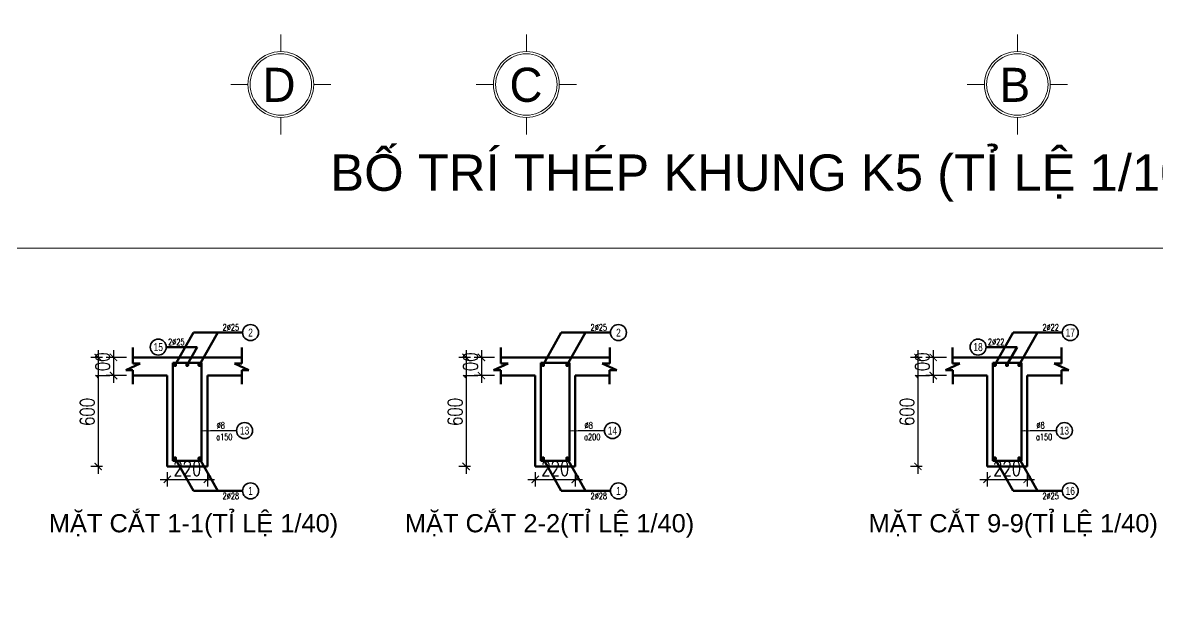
# Model space of a CAD drawing. Header units: millimetres. Extents: x 0 to 8478784, y 0 to 684185.
# Drawn here: x 3860864 to 3876462, y 341542 to 349707 of the extents above; entities that cross this region are included whole.
import ezdxf
from ezdxf.enums import TextEntityAlignment as Align

# ---------------------------------------------------------------- set-up
doc = ezdxf.new("R2010")
doc.units = ezdxf.units.MM
doc.header["$LTSCALE"] = 5000
doc.header["$MEASUREMENT"] = 0
doc.header["$PDMODE"] = 1
doc.header["$PDSIZE"] = -2
doc.linetypes.add('CENTER', pattern=[2, 1.25, -0.25, 0.25, -0.25])
for name, color, linetype, lineweight in [('00-XM.Dim', 8, 'Continuous', 15), ('00-XMT.Axes', 22, 'CENTER', 15), ('00-XMT.Text', 4, 'Continuous', 20), ('02-XMT.Beams', 94, 'Continuous', 25), ('02-XMT.Beams-Text', 7, 'Continuous', 20), ('02-XMT.Reinforcement', 1, 'Continuous', 40), ('net thay', 7, 'Continuous', 15), ('THEP', 1, 'Continuous', 35)]:
    doc.layers.add(name, color=color, linetype=linetype, lineweight=lineweight)
doc.styles.add('romans.shx', font='romans.shx', dxfattribs={"width": 0.75, "bigfont": 'vns.shx'})
doc.styles.add('S1', font='VHARIAL.TTF', dxfattribs={"height": 200})
doc.styles.add('VNARIALH', font='VHARIAL.TTF')
doc.styles.add('VnAvantH', font='VHAVAN.TTF')
doc.styles.add('vnsimli 0.7', font='vnsimli.shx', dxfattribs={"width": 0.75})
doc.dimstyles.new('XMT 1-1-100', dxfattribs={"dimscale": 100, "dimtxt": 2.5, "dimasz": 1, "dimexe": 1, "dimexo": 0, "dimgap": 0.5, "dimtad": 1, "dimdec": 0, "dimzin": 0, "dimdsep": 46, "dimtxsty": 'vnsimli 0.7', "dimblk": 'ARCHTICK', "dimcen": 1.5, "dimdle": 1, "dimclrd": 8, "dimclre": 8, "dimclrt": 116, "dimadec": 0, "dimazin": 0, "dimtfac": 1, "dimtdec": 0, "dimtofl": 0, "dimtmove": 0, "dimatfit": 3, "dimfxl": 0.18, "dimtolj": 1, "dimtzin": 0, "dimarcsym": 0})

# ---------------------------------------------------------------- blocks, each defined once
blk = doc.blocks.new('00-XMT-Axis symbol')
at = {"layer": '00-XMT.Axes', "linetype": 'Continuous'}
for p, q in [((0, 2.9), (0, 4.4)), ((-2.9, 0), (-4.4, 0)), ((2.9, 0), (4.4, 0)), ((0, -2.9), (0, -4.4))]:
    blk.add_line(p, q, dxfattribs=at)
blk.add_circle((0, 0), 2.9, dxfattribs=at)
at = {"layer": '00-XMT.Axes', "color": 7, "linetype": 'Continuous'}
blk.add_circle((0, 0), 2.7, dxfattribs=at)
at = {"layer": '00-XMT.Text', "color": 7, "style": 'VnAvantH'}
blk.add_attdef('00', text='', height=3, dxfattribs=at).set_placement((0.025, -1.472), align=Align.CENTER)
blk = doc.blocks.new('M')
at = {"layer": '02-XMT.Beams', "lineweight": 100}
for p, q in [((3490479.5, 786687.5), (3490479.5, 786599.5)), ((3490440, 786562.5), (3490520, 786599.5)), ((3490479.5, 786599.5), (3490520, 786599.5)), ((3490480, 786562.5), (3490440, 786562.5)), ((3490480, 786485.5), (3490480, 786562.5)), ((3490480, 786532.5), (3490480, 786485.5))]:
    blk.add_line(p, q, dxfattribs=at)
blk = doc.blocks.new('ttttt')
at = {"layer": 'THEP'}
for p, q in [((-0.42, 0.42), (0.42, -0.42)), ((0.42, 0.42), (-0.42, -0.42)), ((0, 0.6), (0, -0.6)), ((-0.6, 0), (0.6, 0))]:
    blk.add_line(p, q, dxfattribs=at)
at = {"layer": 'THEP', "const_width": 0.1}
blk.add_lwpolyline([(-0.6, 0, 1), (0.6, 0, 1), (-0.6, 0, 1)], format="xyb", dxfattribs=at)
blk = doc.blocks.new('_ArchTick')
at = {"color": 0, "linetype": 'ByBlock', "const_width": 0.15}
blk.add_lwpolyline([(-0.5, -0.5), (0.5, 0.5)], dxfattribs=at)
blk = doc.blocks.new('*D435')
at = {"layer": '02-XMT.Reinforcement', "color": 8, "lineweight": -2, "transparency": 16777216}
for p, q in [((3862112.75, 345203.5), (3862112.75, 344753.5)), ((3862292.5, 345103.5), (3862012.75, 345103.5)), ((3862292.5, 344853.5), (3862012.75, 344853.5))]:
    blk.add_line(p, q, dxfattribs=at)
at = {"layer": 'Defpoints', "color": 0, "lineweight": 100, "transparency": 16777216}
for p in [(3862292.5, 345103.5), (3862112.75, 344853.5), (3862292.5, 344853.5)]:
    blk.add_point(p, dxfattribs=at)
at = {"layer": '02-XMT.Reinforcement', "color": 8, "lineweight": -2, "transparency": 16777216, "xscale": 100, "yscale": 100, "zscale": 100}
for p, rotation in [((3862112.75, 345103.5), 90), ((3862112.75, 344853.5), 270)]:
    blk.add_blockref('_ArchTick', p, dxfattribs=dict(at, rotation=rotation))
at = {"layer": '02-XMT.Reinforcement', "color": 116, "lineweight": 100, "transparency": 16777216, "insert": (3861962.75, 344978.5), "char_height": 200, "attachment_point": 5, "rotation": 90, "style": 'vnsimli 0.7'}
blk.add_mtext('\\A1;100', dxfattribs=at)
blk = doc.blocks.new('*D436')
at = {"layer": '02-XMT.Reinforcement', "color": 8, "lineweight": -2, "transparency": 16777216}
for p, q in [((3862852.5, 343523.25), (3862852.5, 343326)), ((3863402.5, 343523.25), (3863402.5, 343326)), ((3862752.5, 343426), (3863502.5, 343426))]:
    blk.add_line(p, q, dxfattribs=at)
at = {"layer": 'Defpoints', "color": 0, "lineweight": 100, "transparency": 16777216}
for p in [(3862852.5, 343523.25), (3863402.5, 343523.25), (3863402.5, 343426)]:
    blk.add_point(p, dxfattribs=at)
at = {"layer": '02-XMT.Reinforcement', "color": 8, "lineweight": -2, "transparency": 16777216, "xscale": 100, "yscale": 100, "zscale": 100, "rotation": 180}
blk.add_blockref('_ArchTick', (3862852.5, 343426), dxfattribs=at)
at = {"layer": '02-XMT.Reinforcement', "color": 8, "lineweight": -2, "transparency": 16777216, "xscale": 100, "yscale": 100, "zscale": 100}
blk.add_blockref('_ArchTick', (3863402.5, 343426), dxfattribs=at)
at = {"layer": '02-XMT.Reinforcement', "color": 116, "lineweight": 100, "transparency": 16777216, "insert": (3863127.5, 343576), "char_height": 200, "attachment_point": 5, "style": 'vnsimli 0.7'}
blk.add_mtext('\\A1;220', dxfattribs=at)
blk = doc.blocks.new('*D437')
at = {"layer": '02-XMT.Reinforcement', "color": 8, "lineweight": -2, "transparency": 16777216}
for p, q in [((3861901.75, 345202.75), (3861901.75, 343503.5)), ((3861962, 345102.75), (3861801.75, 345102.75)), ((3861962, 343603.5), (3861801.75, 343603.5))]:
    blk.add_line(p, q, dxfattribs=at)
at = {"layer": 'Defpoints', "color": 0, "lineweight": 100, "transparency": 16777216}
for p in [(3861962, 345102.75), (3861901.75, 343603.5), (3861962, 343603.5)]:
    blk.add_point(p, dxfattribs=at)
at = {"layer": '02-XMT.Reinforcement', "color": 8, "lineweight": -2, "transparency": 16777216, "xscale": 100, "yscale": 100, "zscale": 100}
for p, rotation in [((3861901.75, 345102.75), 90), ((3861901.75, 343603.5), 270)]:
    blk.add_blockref('_ArchTick', p, dxfattribs=dict(at, rotation=rotation))
at = {"layer": '02-XMT.Reinforcement', "color": 116, "lineweight": 100, "transparency": 16777216, "insert": (3861751.75, 344353.125), "char_height": 200, "attachment_point": 5, "rotation": 90, "style": 'vnsimli 0.7'}
blk.add_mtext('\\A1;600', dxfattribs=at)
blk = doc.blocks.new('*D438')
at = {"layer": '02-XMT.Reinforcement', "color": 8, "lineweight": -2, "transparency": 16777216}
for p, q in [((3867170.25, 345203.5), (3867170.25, 344753.5)), ((3867350, 345103.5), (3867070.25, 345103.5)), ((3867350, 344853.5), (3867070.25, 344853.5))]:
    blk.add_line(p, q, dxfattribs=at)
at = {"layer": 'Defpoints', "color": 0, "lineweight": 100, "transparency": 16777216}
for p in [(3867350, 345103.5), (3867170.25, 344853.5), (3867350, 344853.5)]:
    blk.add_point(p, dxfattribs=at)
at = {"layer": '02-XMT.Reinforcement', "color": 8, "lineweight": -2, "transparency": 16777216, "xscale": 100, "yscale": 100, "zscale": 100}
for p, rotation in [((3867170.25, 345103.5), 90), ((3867170.25, 344853.5), 270)]:
    blk.add_blockref('_ArchTick', p, dxfattribs=dict(at, rotation=rotation))
at = {"layer": '02-XMT.Reinforcement', "color": 116, "lineweight": 100, "transparency": 16777216, "insert": (3867020.25, 344978.5), "char_height": 200, "attachment_point": 5, "rotation": 90, "style": 'vnsimli 0.7'}
blk.add_mtext('\\A1;100', dxfattribs=at)
blk = doc.blocks.new('*D439')
at = {"layer": '02-XMT.Reinforcement', "color": 8, "lineweight": -2, "transparency": 16777216}
for p, q in [((3867910, 343523.25), (3867910, 343326)), ((3868460, 343523.25), (3868460, 343326)), ((3867810, 343426), (3868560, 343426))]:
    blk.add_line(p, q, dxfattribs=at)
at = {"layer": 'Defpoints', "color": 0, "lineweight": 100, "transparency": 16777216}
for p in [(3867910, 343523.25), (3868460, 343523.25), (3868460, 343426)]:
    blk.add_point(p, dxfattribs=at)
at = {"layer": '02-XMT.Reinforcement', "color": 8, "lineweight": -2, "transparency": 16777216, "xscale": 100, "yscale": 100, "zscale": 100, "rotation": 180}
blk.add_blockref('_ArchTick', (3867910, 343426), dxfattribs=at)
at = {"layer": '02-XMT.Reinforcement', "color": 8, "lineweight": -2, "transparency": 16777216, "xscale": 100, "yscale": 100, "zscale": 100}
blk.add_blockref('_ArchTick', (3868460, 343426), dxfattribs=at)
at = {"layer": '02-XMT.Reinforcement', "color": 116, "lineweight": 100, "transparency": 16777216, "insert": (3868185, 343576), "char_height": 200, "attachment_point": 5, "style": 'vnsimli 0.7'}
blk.add_mtext('\\A1;220', dxfattribs=at)
blk = doc.blocks.new('*D440')
at = {"layer": '02-XMT.Reinforcement', "color": 8, "lineweight": -2, "transparency": 16777216}
for p, q in [((3866959.25, 345202.75), (3866959.25, 343503.5)), ((3867019.5, 345102.75), (3866859.25, 345102.75)), ((3867019.5, 343603.5), (3866859.25, 343603.5))]:
    blk.add_line(p, q, dxfattribs=at)
at = {"layer": 'Defpoints', "color": 0, "lineweight": 100, "transparency": 16777216}
for p in [(3867019.5, 345102.75), (3866959.25, 343603.5), (3867019.5, 343603.5)]:
    blk.add_point(p, dxfattribs=at)
at = {"layer": '02-XMT.Reinforcement', "color": 8, "lineweight": -2, "transparency": 16777216, "xscale": 100, "yscale": 100, "zscale": 100}
for p, rotation in [((3866959.25, 345102.75), 90), ((3866959.25, 343603.5), 270)]:
    blk.add_blockref('_ArchTick', p, dxfattribs=dict(at, rotation=rotation))
at = {"layer": '02-XMT.Reinforcement', "color": 116, "lineweight": 100, "transparency": 16777216, "insert": (3866809.25, 344353.125), "char_height": 200, "attachment_point": 5, "rotation": 90, "style": 'vnsimli 0.7'}
blk.add_mtext('\\A1;600', dxfattribs=at)
blk = doc.blocks.new('dk2')
at = {"color": 8}
blk.add_circle((312, 0), 312, dxfattribs=at)
at = {"layer": '00-XMT.Text', "color": 3, "style": 'romans.shx', "width": 0.75}
for tag, p in [('DK', (-678, 106)), ('KC', (-797, -372))]:
    blk.add_attdef(tag, p, '', height=250, dxfattribs=at)
at = {"layer": '00-XMT.Text', "color": 7, "style": 'VNARIALH', "width": 0.75}
blk.add_attdef('SH', text='', height=312, dxfattribs=at).set_placement((312, 0), align=Align.MIDDLE)
blk = doc.blocks.new('*D441')
at = {"layer": '02-XMT.Reinforcement', "color": 8, "lineweight": -2, "transparency": 16777216}
for p, q in [((3873382.25, 345203.5), (3873382.25, 344753.5)), ((3873562, 345103.5), (3873282.25, 345103.5)), ((3873562, 344853.5), (3873282.25, 344853.5))]:
    blk.add_line(p, q, dxfattribs=at)
at = {"layer": 'Defpoints', "color": 0, "lineweight": 100, "transparency": 16777216}
for p in [(3873562, 345103.5), (3873382.25, 344853.5), (3873562, 344853.5)]:
    blk.add_point(p, dxfattribs=at)
at = {"layer": '02-XMT.Reinforcement', "color": 8, "lineweight": -2, "transparency": 16777216, "xscale": 100, "yscale": 100, "zscale": 100}
for p, rotation in [((3873382.25, 345103.5), 90), ((3873382.25, 344853.5), 270)]:
    blk.add_blockref('_ArchTick', p, dxfattribs=dict(at, rotation=rotation))
at = {"layer": '02-XMT.Reinforcement', "color": 116, "lineweight": 100, "transparency": 16777216, "insert": (3873232.25, 344978.5), "char_height": 200, "attachment_point": 5, "rotation": 90, "style": 'vnsimli 0.7'}
blk.add_mtext('\\A1;100', dxfattribs=at)
blk = doc.blocks.new('*D442')
at = {"layer": '02-XMT.Reinforcement', "color": 8, "lineweight": -2, "transparency": 16777216}
for p, q in [((3874122, 343523.25), (3874122, 343326)), ((3874672, 343523.25), (3874672, 343326)), ((3874022, 343426), (3874772, 343426))]:
    blk.add_line(p, q, dxfattribs=at)
at = {"layer": 'Defpoints', "color": 0, "lineweight": 100, "transparency": 16777216}
for p in [(3874122, 343523.25), (3874672, 343523.25), (3874672, 343426)]:
    blk.add_point(p, dxfattribs=at)
at = {"layer": '02-XMT.Reinforcement', "color": 8, "lineweight": -2, "transparency": 16777216, "xscale": 100, "yscale": 100, "zscale": 100, "rotation": 180}
blk.add_blockref('_ArchTick', (3874122, 343426), dxfattribs=at)
at = {"layer": '02-XMT.Reinforcement', "color": 8, "lineweight": -2, "transparency": 16777216, "xscale": 100, "yscale": 100, "zscale": 100}
blk.add_blockref('_ArchTick', (3874672, 343426), dxfattribs=at)
at = {"layer": '02-XMT.Reinforcement', "color": 116, "lineweight": 100, "transparency": 16777216, "insert": (3874397, 343576), "char_height": 200, "attachment_point": 5, "style": 'vnsimli 0.7'}
blk.add_mtext('\\A1;220', dxfattribs=at)
blk = doc.blocks.new('*D443')
at = {"layer": '02-XMT.Reinforcement', "color": 8, "lineweight": -2, "transparency": 16777216}
for p, q in [((3873171.25, 345202.75), (3873171.25, 343503.5)), ((3873231.5, 345102.75), (3873071.25, 345102.75)), ((3873231.5, 343603.5), (3873071.25, 343603.5))]:
    blk.add_line(p, q, dxfattribs=at)
at = {"layer": 'Defpoints', "color": 0, "lineweight": 100, "transparency": 16777216}
for p in [(3873231.5, 345102.75), (3873171.25, 343603.5), (3873231.5, 343603.5)]:
    blk.add_point(p, dxfattribs=at)
at = {"layer": '02-XMT.Reinforcement', "color": 8, "lineweight": -2, "transparency": 16777216, "xscale": 100, "yscale": 100, "zscale": 100}
for p, rotation in [((3873171.25, 345102.75), 90), ((3873171.25, 343603.5), 270)]:
    blk.add_blockref('_ArchTick', p, dxfattribs=dict(at, rotation=rotation))
at = {"layer": '02-XMT.Reinforcement', "color": 116, "lineweight": 100, "transparency": 16777216, "insert": (3873021.25, 344353.125), "char_height": 200, "attachment_point": 5, "rotation": 90, "style": 'vnsimli 0.7'}
blk.add_mtext('\\A1;600', dxfattribs=at)

msp = doc.modelspace()

# ---------------------------------------------------------------- linework, layer by layer
at = {"layer": '02-XMT.Beams', "lineweight": 100}
for p, q in [((3862852.5, 345103.5), (3862380, 345103.5)), ((3862852.5, 345103.5), (3863402.5, 345103.5)), ((3863402.5, 345103.5), (3863875, 345103.5)), ((3867910, 345103.5), (3867437.5, 345103.5)), ((3867910, 345103.5), (3868460, 345103.5)), ((3868460, 345103.5), (3868932.5, 345103.5)), ((3874122, 345103.5), (3873649.5, 345103.5)), ((3874122, 345103.5), (3874672, 345103.5)), ((3874672, 345103.5), (3875144.5, 345103.5)), ((3862852.5, 344853.5), (3862380, 344853.5)), ((3862852.5, 343603.5), (3862852.5, 344853.5)), ((3863402.5, 344853.5), (3863402.5, 343603.5)), ((3863402.5, 344853.5), (3863875, 344853.5)), ((3867910, 344853.5), (3867437.5, 344853.5)), ((3867910, 343603.5), (3867910, 344853.5)), ((3868460, 344853.5), (3868460, 343603.5)), ((3868460, 344853.5), (3868932.5, 344853.5)), ((3874122, 344853.5), (3873649.5, 344853.5)), ((3874122, 343603.5), (3874122, 344853.5)), ((3874672, 344853.5), (3874672, 343603.5)), ((3874672, 344853.5), (3875144.5, 344853.5)), ((3863402.5, 343603.5), (3862852.5, 343603.5)), ((3868460, 343603.5), (3867910, 343603.5)), ((3874672, 343603.5), (3874122, 343603.5))]:
    msp.add_line(p, q, dxfattribs=at)
at = {"layer": '02-XMT.Beams', "linetype": 'Continuous', "lineweight": 15}
for points in [[(3857991, 346603.5), (3857991, 388603.5), (3887691, 388603.5), (3887691, 346603.5)], [(3899991, 316903.5), (3857991, 316903.5), (3857991, 346603.5), (3899991, 346603.5)]]:
    msp.add_lwpolyline(points, close=True, dxfattribs=at)
at = {"layer": '02-XMT.Beams-Text', "lineweight": 100}
for p, q in [((3862960, 344999.7), (3863211.2, 345444.5)), ((3863211.2, 345444.5), (3863886.5, 345444.5)), ((3863293.8, 344999.7), (3863545, 345444.5)), ((3868017.5, 344999.7), (3868268.8, 345444.5)), ((3868268.8, 345444.5), (3868944, 345444.5)), ((3868351.2, 344999.7), (3868602.5, 345444.5)), ((3874229.5, 344999.7), (3874480.8, 345444.5)), ((3874480.8, 345444.5), (3875156, 345444.5)), ((3874563.2, 344999.7), (3874814.5, 345444.5)), ((3863264.7, 345244.9), (3862838.2, 345244.9)), ((3863126.2, 344999.7), (3863264.7, 345244.9)), ((3874534.2, 345244.9), (3874107.8, 345244.9)), ((3874395.8, 344999.7), (3874534.2, 345244.9)), ((3862960, 343712.2), (3863211.2, 343267.5)), ((3863293.8, 343712.2), (3863545, 343267.5)), ((3868017.5, 343712.2), (3868268.8, 343267.5)), ((3868351.2, 343712.2), (3868602.5, 343267.5)), ((3874229.5, 343712.2), (3874480.8, 343267.5)), ((3874563.2, 343712.2), (3874814.5, 343267.5)), ((3863211.2, 343267.5), (3863886.5, 343267.5)), ((3868268.8, 343267.5), (3868944, 343267.5)), ((3874480.8, 343267.5), (3875156, 343267.5))]:
    msp.add_line(p, q, dxfattribs=at)
at = {"layer": '02-XMT.Reinforcement', "lineweight": 100}
for p, q in [((3863323.8, 345029.8), (3862930, 345029.8)), ((3862930, 343682.2), (3862930, 345029.8)), ((3863323.8, 343682.2), (3863323.8, 345029.8)), ((3868381.2, 345029.8), (3867987.5, 345029.8)), ((3867987.5, 343682.2), (3867987.5, 345029.8)), ((3868381.2, 343682.2), (3868381.2, 345029.8)), ((3874593.2, 345029.8), (3874199.5, 345029.8)), ((3874199.5, 343682.2), (3874199.5, 345029.8)), ((3874593.2, 343682.2), (3874593.2, 345029.8)), ((3862930, 343682.2), (3863323.8, 343682.2)), ((3867987.5, 343682.2), (3868381.2, 343682.2)), ((3874199.5, 343682.2), (3874593.2, 343682.2))]:
    msp.add_line(p, q, dxfattribs=at)
at = {"layer": 'net thay', "linetype": 'CENTER', "lineweight": 15}
msp.add_circle((3911642, 421190.5), 262994, dxfattribs=at)

# ---------------------------------------------------------------- block references
at = {"layer": '00-XM.Dim', "linetype": 'CENTER', "lineweight": 15}
ref = msp.add_blockref('00-XMT-Axis symbol', (3864413, 348856.4), dxfattribs=dict(at, xscale=156.25, yscale=156.25, zscale=156.25, rotation=180))
ref.add_attrib('00', 'D', dxfattribs={"layer": '00-XMT.Text', "color": 7, "height": 468.8, "style": 'VnAvantH'}).set_placement((3864388.6, 348617.6), align=Align.CENTER)
ref = msp.add_blockref('00-XMT-Axis symbol', (3864413, 348856.4), dxfattribs=dict(at, xscale=156.25, yscale=156.25, zscale=156.25, rotation=180))
ref.add_attrib('00', 'D', dxfattribs={"layer": '00-XMT.Text', "color": 7, "height": 468.8, "style": 'VnAvantH'}).set_placement((3864388.6, 348617.6), align=Align.CENTER)
ref = msp.add_blockref('00-XMT-Axis symbol', (3867788, 348856.4), dxfattribs=dict(at, xscale=156.25, yscale=156.25, zscale=156.25, rotation=180))
ref.add_attrib('00', 'C', dxfattribs={"layer": '00-XMT.Text', "color": 7, "height": 468.8, "style": 'VnAvantH'}).set_placement((3867783.4, 348618.3), align=Align.CENTER)
ref = msp.add_blockref('00-XMT-Axis symbol', (3867788, 348856.4), dxfattribs=dict(at, xscale=156.25, yscale=156.25, zscale=156.25, rotation=180))
ref.add_attrib('00', 'C', dxfattribs={"layer": '00-XMT.Text', "color": 7, "height": 468.8, "style": 'VnAvantH'}).set_placement((3867783.4, 348618.3), align=Align.CENTER)
ref = msp.add_blockref('00-XMT-Axis symbol', (3874538, 348856.4), dxfattribs=dict(at, xscale=156.25, yscale=156.25, zscale=156.25, rotation=180))
ref.add_attrib('00', 'B', dxfattribs={"layer": '00-XMT.Text', "color": 7, "height": 468.8, "style": 'VnAvantH'}).set_placement((3874504.9, 348617.6), align=Align.CENTER)
ref = msp.add_blockref('00-XMT-Axis symbol', (3874538, 348856.4), dxfattribs=dict(at, xscale=156.25, yscale=156.25, zscale=156.25, rotation=180))
ref.add_attrib('00', 'B', dxfattribs={"layer": '00-XMT.Text', "color": 7, "height": 468.8, "style": 'VnAvantH'}).set_placement((3874504.9, 348617.6), align=Align.CENTER)
at = {"layer": '02-XMT.Beams', "lineweight": 100, "yscale": 2.5, "zscale": 2.5}
for p, xscale in [((-4863820, -1621477.8), 2.5), ((12590075, -1621477.8), -2.5), ((-4858762.5, -1621477.8), 2.5), ((12595132.5, -1621477.8), -2.5), ((-4852550.5, -1621477.8), 2.5), ((12601344.5, -1621477.8), -2.5)]:
    msp.add_blockref('M', p, dxfattribs=dict(at, xscale=xscale))
at = {"layer": 'THEP'}
ref = msp.add_blockref('dk2', (3863886.5, 345444.5), dxfattribs=dict(at, xscale=0.3519990001805127, yscale=0.3519990000058897, zscale=0.351999))
ref.add_attrib('SH', '2', dxfattribs={"layer": '00-XMT.Text', "color": 7, "height": 110, "style": 'VNARIALH', "width": 0.75}).set_placement((3863996.5, 345444.5), align=Align.MIDDLE)
ref.add_attrib('DK', '2%%c25', (3863612.9, 345471.5), dxfattribs={"layer": '00-XMT.Text', "color": 3, "height": 88, "style": 'romans.shx', "width": 0.75})
ref = msp.add_blockref('dk2', (3868944, 345444.5), dxfattribs=dict(at, xscale=0.3519990001805127, yscale=0.3519990000058897, zscale=0.351999))
ref.add_attrib('SH', '2', dxfattribs={"layer": '00-XMT.Text', "color": 7, "height": 110, "style": 'VNARIALH', "width": 0.75}).set_placement((3869054, 345444.5), align=Align.MIDDLE)
ref.add_attrib('DK', '2%%c25', (3868670.4, 345471.5), dxfattribs={"layer": '00-XMT.Text', "color": 3, "height": 88, "style": 'romans.shx', "width": 0.75})
ref = msp.add_blockref('dk2', (3875156, 345444.5), dxfattribs=dict(at, xscale=0.3519990001805127, yscale=0.3519990000058897, zscale=0.351999))
ref.add_attrib('SH', '17', dxfattribs={"layer": '00-XMT.Text', "color": 7, "height": 110, "style": 'VNARIALH', "width": 0.75}).set_placement((3875266, 345444.5), align=Align.MIDDLE)
ref.add_attrib('DK', '2%%c22', (3874882.4, 345471.5), dxfattribs={"layer": '00-XMT.Text', "color": 3, "height": 88, "style": 'romans.shx', "width": 0.75})
ref = msp.add_blockref('dk2', (3862838.2, 345244.9), dxfattribs=dict(at, xscale=-0.3519990001805127, yscale=0.3519990000058897, zscale=0.351999))
ref.add_attrib('SH', '15', dxfattribs={"layer": '00-XMT.Text', "color": 7, "height": 110, "style": 'VNARIALH', "width": 0.75}).set_placement((3862728.3, 345244.9), align=Align.MIDDLE)
ref.add_attrib('DK', '2%%c25', (3862863.6, 345271.9), dxfattribs={"layer": '00-XMT.Text', "color": 3, "height": 88, "style": 'romans.shx', "width": 0.75})
ref = msp.add_blockref('dk2', (3874107.8, 345244.9), dxfattribs=dict(at, xscale=-0.3519990001805127, yscale=0.3519990000058897, zscale=0.351999))
ref.add_attrib('SH', '18', dxfattribs={"layer": '00-XMT.Text', "color": 7, "height": 110, "style": 'VNARIALH', "width": 0.75}).set_placement((3873997.8, 345244.9), align=Align.MIDDLE)
ref.add_attrib('DK', '2%%c22', (3874133.1, 345271.9), dxfattribs={"layer": '00-XMT.Text', "color": 3, "height": 88, "style": 'romans.shx', "width": 0.75})
at = {"layer": 'THEP', "color": 6, "xscale": 41.87076923064888, "yscale": 41.87076923064888, "zscale": 41.87076923064888, "rotation": 359.9999999566698}
for p in [(3862960, 344999.7), (3863126.2, 344999.7), (3863293.8, 344999.7), (3868017.5, 344999.7), (3868351.2, 344999.7), (3874229.5, 344999.7), (3874395.8, 344999.7), (3874563.2, 344999.7), (3862960, 343713.5), (3863293.8, 343713.5), (3868017.5, 343713.5), (3868351.2, 343713.5), (3874229.5, 343713.5), (3874563.2, 343713.5)]:
    msp.add_blockref('ttttt', p, dxfattribs=at)
at = {"layer": 'THEP'}
ref = msp.add_blockref('dk2', (3863805, 344096.8), dxfattribs=dict(at, xscale=0.3519990001805127, yscale=0.3519990000058897, zscale=0.351999))
ref.add_attrib('SH', '13', dxfattribs={"layer": '00-XMT.Text', "color": 7, "height": 110, "style": 'VNARIALH', "width": 0.75}).set_placement((3863915, 344096.8), align=Align.MIDDLE)
ref.add_attrib('DK', '%%c8', (3863531.4, 344123.8), dxfattribs={"layer": '00-XMT.Text', "color": 3, "height": 88, "style": 'romans.shx', "width": 0.75})
ref.add_attrib('KC', 'a150', (3863524.5, 343966), dxfattribs={"layer": '00-XMT.Text', "color": 3, "height": 88, "style": 'romans.shx', "width": 0.75})
ref = msp.add_blockref('dk2', (3868862.5, 344096.8), dxfattribs=dict(at, xscale=0.3519990001805127, yscale=0.3519990000058897, zscale=0.351999))
ref.add_attrib('SH', '14', dxfattribs={"layer": '00-XMT.Text', "color": 7, "height": 110, "style": 'VNARIALH', "width": 0.75}).set_placement((3868972.5, 344096.8), align=Align.MIDDLE)
ref.add_attrib('DK', '%%c8', (3868588.9, 344123.8), dxfattribs={"layer": '00-XMT.Text', "color": 3, "height": 88, "style": 'romans.shx', "width": 0.75})
ref.add_attrib('KC', 'a200', (3868582, 343966), dxfattribs={"layer": '00-XMT.Text', "color": 3, "height": 88, "style": 'romans.shx', "width": 0.75})
ref = msp.add_blockref('dk2', (3875074.5, 344096.8), dxfattribs=dict(at, xscale=0.3519990001805127, yscale=0.3519990000058897, zscale=0.351999))
ref.add_attrib('SH', '13', dxfattribs={"layer": '00-XMT.Text', "color": 7, "height": 110, "style": 'VNARIALH', "width": 0.75}).set_placement((3875184.5, 344096.8), align=Align.MIDDLE)
ref.add_attrib('DK', '%%c8', (3874800.9, 344123.8), dxfattribs={"layer": '00-XMT.Text', "color": 3, "height": 88, "style": 'romans.shx', "width": 0.75})
ref.add_attrib('KC', 'a150', (3874794, 343966), dxfattribs={"layer": '00-XMT.Text', "color": 3, "height": 88, "style": 'romans.shx', "width": 0.75})
ref = msp.add_blockref('dk2', (3863886.5, 343267.5), dxfattribs=dict(at, xscale=-0.3519990001805127, yscale=0.351998999947682, zscale=0.351999, rotation=180))
ref.add_attrib('SH', '1', dxfattribs={"layer": '00-XMT.Text', "color": 7, "height": 110, "style": 'VNARIALH', "width": 0.75}).set_placement((3863996.5, 343267.5), align=Align.MIDDLE)
ref.add_attrib('DK', '2%%c28', (3863612.9, 343152.5), dxfattribs={"layer": '00-XMT.Text', "color": 3, "height": 88, "style": 'romans.shx', "width": 0.75})
ref = msp.add_blockref('dk2', (3868944, 343267.5), dxfattribs=dict(at, xscale=-0.3519990001805127, yscale=0.351998999947682, zscale=0.351999, rotation=180))
ref.add_attrib('SH', '1', dxfattribs={"layer": '00-XMT.Text', "color": 7, "height": 110, "style": 'VNARIALH', "width": 0.75}).set_placement((3869054, 343267.5), align=Align.MIDDLE)
ref.add_attrib('DK', '2%%c28', (3868670.4, 343152.5), dxfattribs={"layer": '00-XMT.Text', "color": 3, "height": 88, "style": 'romans.shx', "width": 0.75})
ref = msp.add_blockref('dk2', (3875156, 343267.5), dxfattribs=dict(at, xscale=-0.3519990001805127, yscale=0.351998999947682, zscale=0.351999, rotation=180))
ref.add_attrib('SH', '16', dxfattribs={"layer": '00-XMT.Text', "color": 7, "height": 110, "style": 'VNARIALH', "width": 0.75}).set_placement((3875266, 343267.5), align=Align.MIDDLE)
ref.add_attrib('DK', '2%%c25', (3874882.4, 343152.5), dxfattribs={"layer": '00-XMT.Text', "color": 3, "height": 88, "style": 'romans.shx', "width": 0.75})

# ---------------------------------------------------------------- texts
at = {"layer": '02-XMT.Beams-Text', "lineweight": 100, "attachment_point": 1, "style": 'S1'}
for s, insert, char_height, width in [('bè trÝ thÐp khung k5 (tØ lÖ 1/100)', (3865092.5, 347894.5), 500, 14745.5), ('mÆt c¾t 1-1(tØ lÖ 1/40)', (3861223.2, 342947.8), 250, 4000.75), ('mÆt c¾t 2-2(tØ lÖ 1/40)', (3866118.2, 342947.8), 250, 4000.75), ('mÆt c¾t 9-9(tØ lÖ 1/40)', (3872492.8, 342947.8), 250, 4000.75)]:
    msp.add_mtext(s, dxfattribs=dict(at, insert=insert, char_height=char_height, width=width))

# ---------------------------------------------------------------- dimensions: what is measured, and where the dimension line sits
at = {"layer": '02-XMT.Reinforcement', "lineweight": 100}
for base, p1, p2, picture, middle in [((3861901.8, 343603.5), (3861962, 345102.8), (3861962, 343603.5), '*D437', (3861751.8, 344353.1)), ((3866959.2, 343603.5), (3867019.5, 345102.8), (3867019.5, 343603.5), '*D440', (3866809.2, 344353.1)), ((3873171.2, 343603.5), (3873231.5, 345102.8), (3873231.5, 343603.5), '*D443', (3873021.2, 344353.1))]:
    dim = msp.add_linear_dim(base=base, p1=p1, p2=p2, angle=90, text='600', dimstyle='XMT 1-1-100', override={"dimtxt": 2}, dxfattribs=at)
    dim.commit()
    dim.dimension.update_dxf_attribs({"geometry": picture, "text_midpoint": middle})
for base, p1, p2, picture, middle in [((3862112.8, 344853.5), (3862292.5, 345103.5), (3862292.5, 344853.5), '*D435', (3862112.8, 344978.5)), ((3867170.2, 344853.5), (3867350, 345103.5), (3867350, 344853.5), '*D438', (3867170.2, 344978.5)), ((3873382.2, 344853.5), (3873562, 345103.5), (3873562, 344853.5), '*D441', (3873382.2, 344978.5))]:
    dim = msp.add_linear_dim(base=base, p1=p1, p2=p2, angle=90, text='100', dimstyle='XMT 1-1-100', override={"dimtxt": 2}, dxfattribs=at)
    dim.commit()
    dim.dimension.update_dxf_attribs({"geometry": picture, "text_midpoint": middle, "dimtype": 160})
for base, p1, p2, picture, middle in [((3863402.5, 343426), (3862852.5, 343523.2), (3863402.5, 343523.2), '*D436', (3863127.5, 343576)), ((3868460, 343426), (3867910, 343523.2), (3868460, 343523.2), '*D439', (3868185, 343576)), ((3874672, 343426), (3874122, 343523.2), (3874672, 343523.2), '*D442', (3874397, 343576))]:
    dim = msp.add_linear_dim(base=base, p1=p1, p2=p2, text='220', dimstyle='XMT 1-1-100', override={"dimtxt": 2}, dxfattribs=at)
    dim.commit()
    dim.dimension.update_dxf_attribs({"geometry": picture, "text_midpoint": middle})

# ---------------------------------------------------------------- leaders
at = {"layer": '02-XMT.Beams', "lineweight": 100}
for points in [[(3863323.8, 344095), (3863443.8, 344096.8), (3863805, 344096.8)], [(3868381.2, 344095), (3868501.2, 344096.8), (3868862.5, 344096.8)], [(3874593.2, 344095), (3874713.2, 344096.8), (3875074.5, 344096.8)]]:
    msp.add_leader(points, dimstyle='XMT 1-1-100', override={"dimasz": 0.5, "dimgap": 0.5, "dimtad": 0}, dxfattribs=at)

doc.saveas('drawing.dxf')
